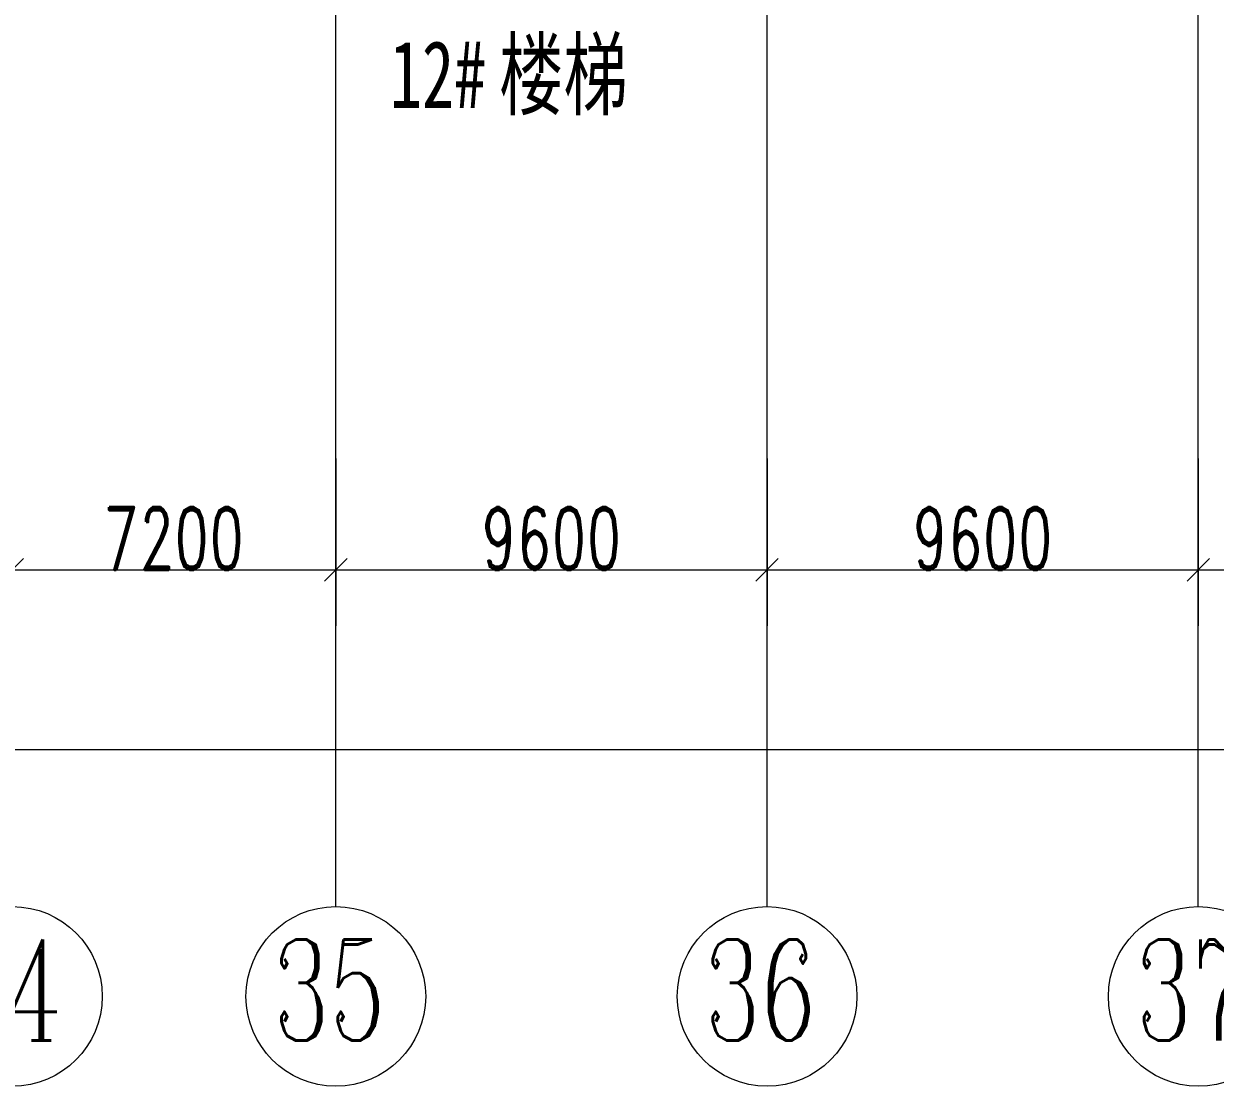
# Model space of a CAD drawing. Header units: millimetres. Extents: x -30000 to 430621, y -31706 to 192400.
# Drawn here: x 237854 to 264375, y -31706 to -8044 of the extents above; entities that cross this region are included whole.
import ezdxf

# ---------------------------------------------------------------- set-up
doc = ezdxf.new("R2010")
doc.units = ezdxf.units.MM
doc.linetypes.add('轴网线', pattern=[22.04, 18.38, -1.83, 0, -1.83])
doc.layers.get('0').update_dxf_attribs({"color": 8})
doc.layers.get('Defpoints').update_dxf_attribs({"color": 8})
for name, color, linetype, lineweight in [('A-ANNO-DIMS', 8, 'Continuous', 9), ('A-AREA-IDEN', 8, 'Continuous', 9), ('S-GRID', 8, 'Continuous', 9), ('S-GRID-IDEN', 8, 'Continuous', 9)]:
    doc.layers.add(name, color=color, linetype=linetype, lineweight=lineweight)
doc.styles.add('RomanC_1', font='romanc__.ttf', dxfattribs={"width": 0.65, "height": 2250})
doc.styles.add('RomanD_4', font='romand__.ttf', dxfattribs={"width": 0.65, "height": 1400})
doc.styles.add('仿宋_2', font='simfang.ttf', dxfattribs={"width": 0.7, "height": 1500})
doc.dimstyles.new('第一_二道尺寸线', dxfattribs={"dimscale": 304.8, "dimtxt": 1405.004626, "dimasz": 1.64042, "dimexe": 4.10105, "dimexo": 0.0625, "dimgap": 0, "dimtad": 1, "dimdec": 0, "dimzin": 0, "dimdsep": 46, "dimtxsty": 'RomanD_4', "dimblk1": 'OBLIQUE', "dimblk2": 'OBLIQUE', "dimsah": 1, "dimcen": 0.09, "dimazin": 0, "dimtfac": 1, "dimtdec": 4, "dimtix": 1, "dimtmove": 0, "dimatfit": 3, "dimfxl": 8.2021, "dimfxlon": 1, "dimtvp": 1, "dimtolj": 1, "dimtzin": 0, "dimlwd": 18, "dimlwe": 18, "dimarcsym": 2})

# ---------------------------------------------------------------- blocks, each defined once
blk = doc.blocks.new('轴网 - 宽度系数 0_65-670068-LAY-4F-1_500-A')
at = {"layer": 'S-GRID-IDEN'}
blk.add_circle((0, 0), 4, dxfattribs=at)
blk = doc.blocks.new('_Oblique')
at = {"color": 0, "linetype": 'ByBlock', "lineweight": -2}
blk.add_line((-0.5, -0.5), (0.5, 0.5), dxfattribs=at)
blk = doc.blocks.new('DIMBLOCK133-LAY-4F-1_500-A')
at = {"layer": 'A-ANNO-DIMS', "color": 0, "lineweight": 18, "transparency": 16777216}
for p, q in [((237600, -17725.274274), (237600, -21456.224274)), ((244800, -17725.274274), (244800, -21456.224274)), ((237600, -20206.224274), (244800, -20206.224274))]:
    blk.add_line(p, q, dxfattribs=at)
at = {"layer": 'Defpoints', "color": 0, "transparency": 16777216}
for p in [(237600, -17706.224274), (244800, -17706.224274), (244800, -20206.224274)]:
    blk.add_point(p, dxfattribs=at)
at = {"layer": 'A-ANNO-DIMS', "color": 0, "lineweight": 18, "transparency": 16777216, "xscale": 500.0000000000001, "yscale": 500.0000000000001, "zscale": 500.0000000000001, "rotation": 180}
blk.add_blockref('_Oblique', (237600, -20206.224274), dxfattribs=at)
at = {"layer": 'A-ANNO-DIMS', "color": 0, "lineweight": 18, "transparency": 16777216, "xscale": 500.0000000000001, "yscale": 500.0000000000001, "zscale": 500.0000000000001}
blk.add_blockref('_Oblique', (244800, -20206.224274), dxfattribs=at)
at = {"layer": 'A-ANNO-DIMS', "color": 0, "lineweight": 18, "transparency": 16777216, "insert": (241200, -19506.224274), "char_height": 1400, "width": 3890.7820424, "attachment_point": 5, "style": 'RomanD_4'}
blk.add_mtext('\\A1;7200', dxfattribs=at)
blk = doc.blocks.new('DIMBLOCK134-LAY-4F-1_500-A')
at = {"layer": 'A-ANNO-DIMS', "color": 0, "lineweight": 18, "transparency": 16777216}
for p, q in [((244800, -17725.274274), (244800, -21456.224274)), ((254400, -17725.274274), (254400, -21456.224274)), ((244800, -20206.224274), (254400, -20206.224274))]:
    blk.add_line(p, q, dxfattribs=at)
at = {"layer": 'Defpoints', "color": 0, "transparency": 16777216}
for p in [(244800, -17706.224274), (254400, -17706.224274), (254400, -20206.224274)]:
    blk.add_point(p, dxfattribs=at)
at = {"layer": 'A-ANNO-DIMS', "color": 0, "lineweight": 18, "transparency": 16777216, "xscale": 500.0000000000001, "yscale": 500.0000000000001, "zscale": 500.0000000000001, "rotation": 180}
blk.add_blockref('_Oblique', (244800, -20206.224274), dxfattribs=at)
at = {"layer": 'A-ANNO-DIMS', "color": 0, "lineweight": 18, "transparency": 16777216, "xscale": 500.0000000000001, "yscale": 500.0000000000001, "zscale": 500.0000000000001}
blk.add_blockref('_Oblique', (254400, -20206.224274), dxfattribs=at)
at = {"layer": 'A-ANNO-DIMS', "color": 0, "lineweight": 18, "transparency": 16777216, "insert": (249600, -19506.224274), "char_height": 1400, "width": 3890.7820424, "attachment_point": 5, "style": 'RomanD_4'}
blk.add_mtext('\\A1;9600', dxfattribs=at)
blk = doc.blocks.new('DIMBLOCK135-LAY-4F-1_500-A')
at = {"layer": 'A-ANNO-DIMS', "color": 0, "lineweight": 18, "transparency": 16777216}
for p, q in [((254400, -17725.274274), (254400, -21456.224274)), ((264000, -17725.274274), (264000, -21456.224274)), ((254400, -20206.224274), (264000, -20206.224274))]:
    blk.add_line(p, q, dxfattribs=at)
at = {"layer": 'Defpoints', "color": 0, "transparency": 16777216}
for p in [(254400, -17706.224274), (264000, -17706.224274), (264000, -20206.224274)]:
    blk.add_point(p, dxfattribs=at)
at = {"layer": 'A-ANNO-DIMS', "color": 0, "lineweight": 18, "transparency": 16777216, "xscale": 500.0000000000001, "yscale": 500.0000000000001, "zscale": 500.0000000000001, "rotation": 180}
blk.add_blockref('_Oblique', (254400, -20206.224274), dxfattribs=at)
at = {"layer": 'A-ANNO-DIMS', "color": 0, "lineweight": 18, "transparency": 16777216, "xscale": 500.0000000000001, "yscale": 500.0000000000001, "zscale": 500.0000000000001}
blk.add_blockref('_Oblique', (264000, -20206.224274), dxfattribs=at)
at = {"layer": 'A-ANNO-DIMS', "color": 0, "lineweight": 18, "transparency": 16777216, "insert": (259200, -19506.224274), "char_height": 1400, "width": 3890.7820424, "attachment_point": 5, "style": 'RomanD_4'}
blk.add_mtext('\\A1;9600', dxfattribs=at)
blk = doc.blocks.new('DIMBLOCK136-LAY-4F-1_500-A')
at = {"layer": 'A-ANNO-DIMS', "color": 0, "lineweight": 18, "transparency": 16777216}
for p, q in [((264000, -17725.274274), (264000, -21456.224274)), ((273600, -17725.274274), (273600, -21456.224274)), ((264000, -20206.224274), (273600, -20206.224274))]:
    blk.add_line(p, q, dxfattribs=at)
at = {"layer": 'Defpoints', "color": 0, "transparency": 16777216}
for p in [(264000, -17706.224274), (273600, -17706.224274), (273600, -20206.224274)]:
    blk.add_point(p, dxfattribs=at)
at = {"layer": 'A-ANNO-DIMS', "color": 0, "lineweight": 18, "transparency": 16777216, "xscale": 500.0000000000001, "yscale": 500.0000000000001, "zscale": 500.0000000000001, "rotation": 180}
blk.add_blockref('_Oblique', (264000, -20206.224274), dxfattribs=at)
at = {"layer": 'A-ANNO-DIMS', "color": 0, "lineweight": 18, "transparency": 16777216, "xscale": 500.0000000000001, "yscale": 500.0000000000001, "zscale": 500.0000000000001}
blk.add_blockref('_Oblique', (273600, -20206.224274), dxfattribs=at)
at = {"layer": 'A-ANNO-DIMS', "color": 0, "lineweight": 18, "transparency": 16777216, "insert": (268800, -19506.224274), "char_height": 1400, "width": 3890.7820424, "attachment_point": 5, "style": 'RomanD_4'}
blk.add_mtext('\\A1;9600', dxfattribs=at)
blk = doc.blocks.new('DIMBLOCK140-LAY-4F-1_500-A')
at = {"layer": 'A-ANNO-DIMS', "color": 0, "lineweight": 18, "transparency": 16777216}
for p, q in [((-300, -21725.274274), (-300, -25456.224274)), ((293100, -21725.274274), (293100, -25456.224274)), ((-300, -24206.224274), (293100, -24206.224274))]:
    blk.add_line(p, q, dxfattribs=at)
at = {"layer": 'Defpoints', "color": 0, "transparency": 16777216}
for p in [(-300, -21706.224274), (293100, -21706.224274), (293100, -24206.224274)]:
    blk.add_point(p, dxfattribs=at)
at = {"layer": 'A-ANNO-DIMS', "color": 0, "lineweight": 18, "transparency": 16777216, "xscale": 500.0000000000001, "yscale": 500.0000000000001, "zscale": 500.0000000000001, "rotation": 180}
blk.add_blockref('_Oblique', (-300, -24206.224274), dxfattribs=at)
at = {"layer": 'A-ANNO-DIMS', "color": 0, "lineweight": 18, "transparency": 16777216, "xscale": 500.0000000000001, "yscale": 500.0000000000001, "zscale": 500.0000000000001}
blk.add_blockref('_Oblique', (293100, -24206.224274), dxfattribs=at)
at = {"layer": 'A-ANNO-DIMS', "color": 0, "lineweight": 18, "transparency": 16777216, "insert": (146400, -23506.224274), "char_height": 1400, "width": 5836.1730636, "attachment_point": 5, "style": 'RomanD_4'}
blk.add_mtext('\\A1;293400', dxfattribs=at)

msp = doc.modelspace()

# ---------------------------------------------------------------- linework, layer by layer
at = {"layer": 'S-GRID', "linetype": '轴网线'}
for p, q in [((244800, -17706.2), (244800, 174400)), ((254400, -17706.2), (254400, 174400)), ((264000, -17706.2), (264000, 174400))]:
    msp.add_line(p, q, dxfattribs=at)
at = {"layer": 'S-GRID'}
for p, q in [((244800, -27706.2), (244800, -17706.2)), ((254400, -27706.2), (254400, -17706.2)), ((264000, -27706.2), (264000, -17706.2))]:
    msp.add_line(p, q, dxfattribs=at)

# ---------------------------------------------------------------- block references
at = {"layer": 'S-GRID-IDEN', "xscale": 499.9999999999995, "yscale": 499.9999999999995, "zscale": 499.9999999999995}
for p in [(237600, -29706.2), (244800, -29706.2), (254400, -29706.2), (264000, -29706.2)]:
    msp.add_blockref('轴网 - 宽度系数 0_65-670068-LAY-4F-1_500-A', p, dxfattribs=at)

# ---------------------------------------------------------------- texts
at = {"layer": 'A-AREA-IDEN', "char_height": 1500, "attachment_point": 1, "style": '仿宋_2'}
for s, insert, width in [('楼梯', (248433.9, -8420.5), 3928.269), ('12#', (246003, -8420.5), 2946.202)]:
    msp.add_mtext(s, dxfattribs=dict(at, insert=insert, width=width))
at = {"layer": 'S-GRID-IDEN', "char_height": 2250, "width": 3335.02, "attachment_point": 1, "style": 'RomanC_1'}
for s, insert in [('34', (236205.5, -28441.6)), ('35', (243405.5, -28441.6)), ('36', (253005.5, -28441.6)), ('37', (262605.5, -28441.6))]:
    msp.add_mtext(s, dxfattribs=dict(at, insert=insert))

# ---------------------------------------------------------------- dimensions: what is measured, and where the dimension line sits
at = {"layer": 'A-ANNO-DIMS', "lineweight": 18}
for base, p1, p2, override, picture, middle in [((244800, -20206.2), (237600, -17706.2), (244800, -17706.2), {"dimpost": '<>', "dimfxl": 7200}, 'DIMBLOCK133-LAY-4F-1_500-A', (241200, -19506.2)), ((254400, -20206.2), (244800, -17706.2), (254400, -17706.2), {"dimpost": '<>', "dimfxl": 9600}, 'DIMBLOCK134-LAY-4F-1_500-A', (249600, -19506.2)), ((264000, -20206.2), (254400, -17706.2), (264000, -17706.2), {"dimpost": '<>', "dimfxl": 9600}, 'DIMBLOCK135-LAY-4F-1_500-A', (259200, -19506.2)), ((273600, -20206.2), (264000, -17706.2), (273600, -17706.2), {"dimpost": '<>', "dimfxl": 9600}, 'DIMBLOCK136-LAY-4F-1_500-A', (268800, -19506.2)), ((293100, -24206.2), (-300, -21706.2), (293100, -21706.2), {"dimpost": '<>', "dimfxl": 293400}, 'DIMBLOCK140-LAY-4F-1_500-A', (146400, -23506.2))]:
    dim = msp.add_linear_dim(base=base, p1=p1, p2=p2, dimstyle='第一_二道尺寸线', override=override, dxfattribs=at)
    dim.commit()
    dim.dimension.update_dxf_attribs({"geometry": picture, "text_midpoint": middle})

doc.saveas('drawing.dxf')
